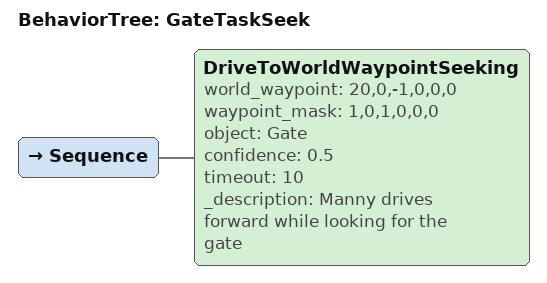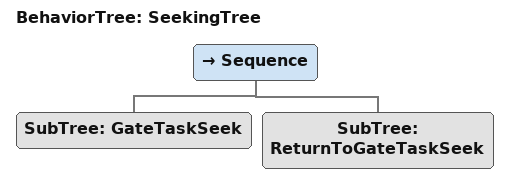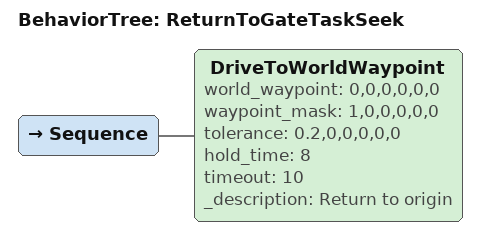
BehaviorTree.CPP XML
<?xml version="1.0" encoding="UTF-8"?>
<root BTCPP_format="4"
      main_tree_to_execute="SeekingTree">

  <BehaviorTree ID="GateTaskSeek">
    <Sequence>
      <DriveToWorldWaypointSeeking  world_waypoint="20,0,-1,0,0,0"
                                    waypoint_mask="1,0,1,0,0,0"
                                    object="Gate"
                                    confidence="0.5"
                                    timeout="10"
                                    _description="Manny drives forward while looking for the gate"/>
    </Sequence>
  </BehaviorTree>

  <BehaviorTree ID="SeekingTree">
    <Sequence>
      <SubTree ID="GateTaskSeek"/>
      <SubTree ID="ReturnToGateTaskSeek"/>
    </Sequence>
  </BehaviorTree>

   <BehaviorTree ID="ReturnToGateTaskSeek">
    <Sequence>
      <DriveToWorldWaypoint world_waypoint="0,0,0,0,0,0"
                            waypoint_mask="1,0,0,0,0,0"
                            tolerance="0.2,0,0,0,0,0"
                            hold_time="8"
                            timeout="10"
                            _description="Return to origin"/>
    </Sequence>
  </BehaviorTree>

</root>
